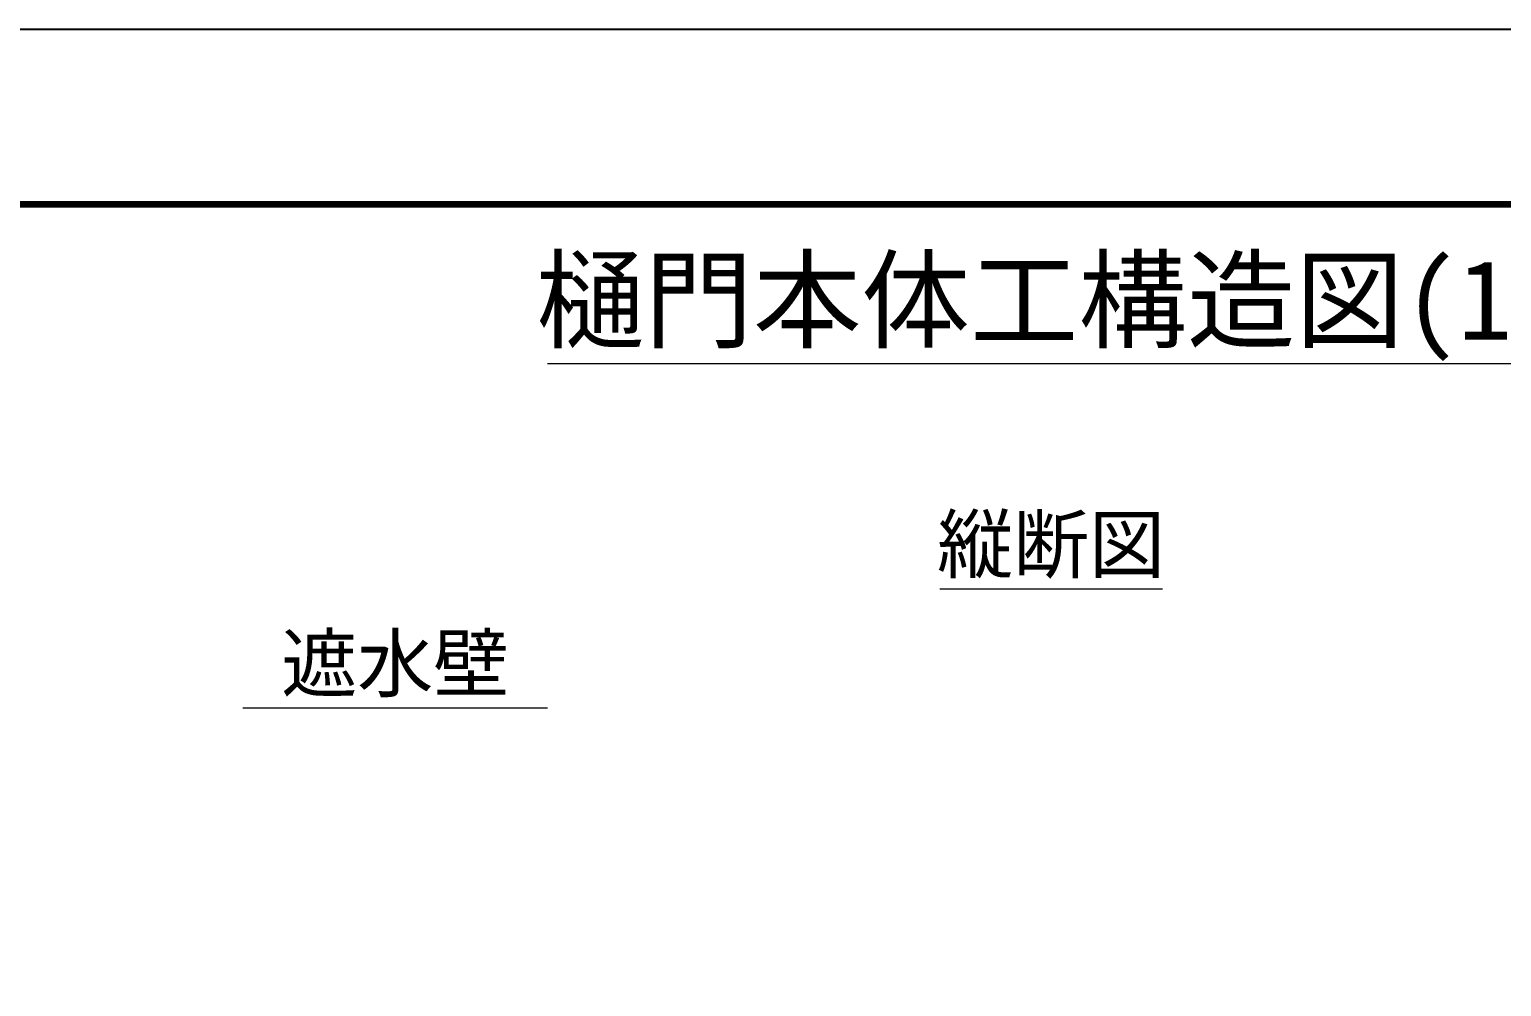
# Model space of a CAD drawing. Header units: millimetres. Extents: x 156724 to 219930, y -98905 to 17820.
# Drawn here: x 186992 to 198098, y 10603 to 17820 of the extents above; entities that cross this region are included whole.
import ezdxf
from ezdxf.enums import TextEntityAlignment as Align

# ---------------------------------------------------------------- set-up
doc = ezdxf.new("R2010")
doc.units = ezdxf.units.MM
doc.header["$LTSCALE"] = 60
doc.layers.get('Defpoints').update_dxf_attribs({"color": 151})
for name, color, linetype, lineweight in [('D-TTL', 2, 'Continuous', 140), ('D-TTL-LINE', 7, 'Continuous', 13), ('D-TTL-TXT', 7, 'Continuous', 13)]:
    doc.layers.add(name, color=color, linetype=linetype, lineweight=lineweight)
doc.styles.add('MS ゴシック', font='MS Gothic.ttf')

msp = doc.modelspace()

# ---------------------------------------------------------------- linework, layer by layer
at = {"layer": 'D-TTL'}
msp.add_lwpolyline([(170699.5, 16500), (170699.5, -16500), (218699.5, -16500), (218699.5, 16500)], close=True, dxfattribs=at)
at = {"layer": 'D-TTL-LINE'}
for p, q in [((190899.5, 15300), (198499.5, 15300)), ((193859.5, 13602.1), (195539.5, 13602.1)), ((188601.5, 12704.5), (190901.5, 12704.5))]:
    msp.add_line(p, q, dxfattribs=at)
at = {"layer": 'Defpoints', "color": 1}
msp.add_lwpolyline([(169469.5, 17820), (169469.5, -17820), (219929.5, -17820), (219929.5, 17820)], close=True, dxfattribs=at)

# ---------------------------------------------------------------- texts
at = {"layer": 'D-TTL-TXT', "style": 'MS ゴシック'}
for s, height, p in [('樋門本体工構造図(1)', 600, (194699.5, 15300)), ('縦断図', 420, (194699.5, 13602.1)), ('遮水壁', 420, (189751.5, 12704.5))]:
    msp.add_text(s, height=height, dxfattribs=at).set_placement(p, align=Align.BOTTOM_CENTER)

doc.saveas('drawing.dxf')
